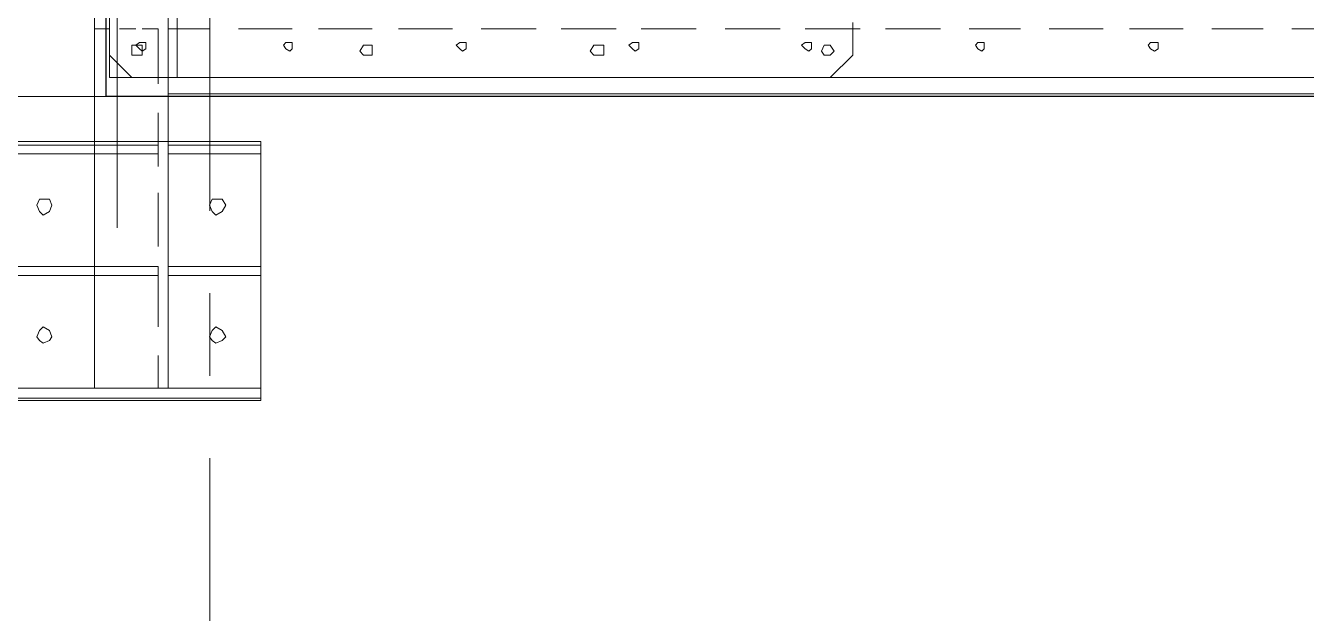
# Model space of a CAD drawing. Header units: millimetres. Extents: x 3220 to 226993, y 817 to 176024.
# Drawn here: x 28587 to 30068, y 120478 to 121157 of the extents above; entities that cross this region are included whole.
import ezdxf

# ---------------------------------------------------------------- set-up
doc = ezdxf.new("R2010")
doc.units = ezdxf.units.MM
doc.linetypes.add('AXES', pattern=[50.8, 31.75, -6.35, 6.35, -6.35])
doc.layers.add('Axe', color=1, linetype='AXES', lineweight=9)

# ---------------------------------------------------------------- blocks, each defined once
blk = doc.blocks.new("SYST7ME D'AXE")
at = {"layer": 'Axe', "ltscale": 15}
blk.add_line((3000, 18500), (3000, -6500), dxfattribs=at)
blk = doc.blocks.new('Level +8 m')
blk.add_lwpolyline([(2880, -9750), (7080, -9750), (7080, -8250), (2880, -8250)], close=True)
blk.add_blockref("SYST7ME D'AXE", (0, -18000))
blk = doc.blocks.new('ligne broyeur T')
at = {"color": 7, "linetype": 'Continuous', "lineweight": 5, "true_color": 0x000007}
for points in [[(745, -2550.3), (745, 1329.4)], [(669.8, -1251.3), (669.8, -1187.6)], [(669.8, -1343.9), (669.8, -1284.6)], [(669.8, -1439.3), (669.8, -1377.1)], [(669.8, -1531.9), (669.8, -1469.7)], [(669.8, -1624.5), (669.8, -1565.2)], [(669.8, -1721.4), (669.8, -1657.8)], [(700.1, -1759), (662.5, -1759)], [(669.8, -1814), (669.8, -1750.4)], [(726.2, -1785.1), (700.1, -1759)], [(726.2, -2592.3), (726.2, -1785.1)], [(669.8, -1906.6), (669.8, -1842.9)], [(669.8, -2003.5), (669.8, -1939.9)], [(669.8, -2096.1), (669.8, -2032.4)], [(669.8, -2188.7), (669.8, -2125)], [(669.8, -2284.1), (669.8, -2221.9)], [(669.8, -2376.7), (669.8, -2314.5)], [(669.8, -2469.3), (669.8, -2407.1)], [(669.8, -2550.3), (669.8, -2502.6)], [(726.2, -2540.2), (-726.2, -2540.2)], [(-1084.9, -2635.7), (-1084.9, -2550.3), (1084.9, -2550.3)], [(1084.9, -2550.3), (1084.9, -2635.7), (1084.9, -2635.7)], [(669.8, -2580.7), (669.8, -2561.9), (669.8, -2561.9)], [(733.4, -2561.9), (669.8, -2561.9)], [(828.9, -2561.9), (766.7, -2561.9)], [(921.5, -2561.9), (859.3, -2561.9)], [(1014.1, -2561.9), (951.8, -2561.9)], [(1084.9, -2561.9), (1047.3, -2561.9)], [(669.8, -2606.7), (669.8, -2587.9)], [(700.1, -2618.3), (726.2, -2592.3)], [(726.2, -2618.3), (-726.2, -2618.3)], [(232.9, -2618.3), (700.1, -2618.3)], [(669.8, -2635.7), (669.8, -2618.3)], [(1084.9, -2635.7), (-1084.9, -2635.7)]]:
    blk.add_lwpolyline(points, dxfattribs=at)
at = {"color": 7, "linetype": 'Continuous', "lineweight": 15, "true_color": 0x000007}
for points in [[(726.2, -254.6), (726.2, -2618.3)], [(800, -2550.3), (800, -2635.7), (800, -2635.7)]]:
    blk.add_lwpolyline(points, dxfattribs=at)
at = {"color": 11, "linetype": 'Continuous', "lineweight": 9, "true_color": 0x00000b}
for points in [[(747.9, -1417.6), (747.9, -1291.8)], [(747.9, -1607.2), (747.9, -1481.3)], [(747.9, -1792.3), (747.9, -1669.4)], [(747.9, -1980.4), (747.9, -1854.5)], [(747.9, -2169.9), (747.9, -2044)], [(747.9, -2355), (747.9, -2232.1)], [(747.9, -2543.1), (747.9, -2417.2)], [(-600.3, -2609.6), (899.8, -2609.6)], [(747.9, -2732.6), (747.9, -2606.7)]]:
    blk.add_lwpolyline(points, dxfattribs=at)
at = {"color": 7, "linetype": 'Continuous', "lineweight": 15, "true_color": 0x000007}
for points in [[(688.6, -1417.6), (692.9, -1414.8), (695.8, -1410.4), (692.9, -1406.1), (685.7, -1406.1), (685.7, -1414.8)], [(688.6, -1617.3), (692.9, -1614.4), (695.8, -1610), (692.9, -1607.2), (685.7, -1607.2), (685.7, -1614.4)], [(688.6, -1818.4), (692.9, -1814), (695.8, -1809.7), (692.9, -1806.8), (685.7, -1806.8), (685.7, -1814)], [(688.6, -2018), (692.9, -2013.6), (695.8, -2010.7), (692.9, -2006.4), (685.7, -2006.4), (685.7, -2013.6)], [(688.6, -2217.6), (692.9, -2213.3), (695.8, -2210.4), (692.9, -2206), (685.7, -2206), (685.7, -2213.3)], [(688.6, -2417.2), (692.9, -2414.3), (695.8, -2410), (692.9, -2407.1), (685.7, -2407.1), (685.7, -2414.3)], [(873.7, -2502.6), (881, -2499.7), (885.3, -2495.4), (881, -2488.1), (873.7, -2483.8), (866.5, -2488.1), (866.5, -2499.7)], [(1025.6, -2502.6), (1030, -2499.7), (1032.9, -2495.4), (1030, -2488.1), (1025.6, -2483.8), (1018.4, -2488.1), (1014.1, -2495.4), (1018.4, -2499.7)], [(688.6, -2587.9), (692.9, -2583.6), (695.8, -2580.7), (692.9, -2576.4), (685.7, -2576.4), (685.7, -2583.6)], [(873.7, -2702.2), (881, -2699.3), (885.3, -2695), (881, -2687.7), (873.7, -2684.9), (866.5, -2687.7), (866.5, -2699.3)], [(1025.6, -2702.2), (1030, -2699.3), (1032.9, -2695), (1030, -2687.7), (1025.6, -2684.9), (1018.4, -2687.7), (1014.1, -2695), (1018.4, -2699.3)]]:
    blk.add_lwpolyline(points, close=True, dxfattribs=at)
at = {"color": 7, "linetype": 'Continuous', "lineweight": 5, "true_color": 0x000007}
for points in [[(700.1, -1788), (700.1, -1785.1), (695.8, -1780.7), (688.6, -1785.1), (688.6, -1792.3), (695.8, -1795.2), (700.1, -1792.3)], [(700.1, -2054.1), (700.1, -2046.9), (688.6, -2046.9), (688.6, -2058.5), (695.8, -2062.8), (700.1, -2058.5)], [(700.1, -2321.8), (700.1, -2314.5), (688.6, -2314.5), (688.6, -2324.7), (695.8, -2329), (700.1, -2324.7)], [(700.1, -2583.6), (700.1, -2580.7), (688.6, -2580.7), (688.6, -2592.3), (700.1, -2592.3)]]:
    blk.add_lwpolyline(points, close=True, dxfattribs=at)
at = {"color": 7, "linetype": 'Continuous', "lineweight": 20, "true_color": 0x000007}
blk.add_lwpolyline([(1099.4, -2744.2), (1099.4, -2443.3), (800, -2443.3), (800, -2744.2)], close=True, dxfattribs=at)
at = {"color": 1, "linetype": 'Continuous', "lineweight": 5, "true_color": 0x000001}
for points in [[(814.4, -2550.3), (814.4, -2443.3), (804.3, -2443.3), (804.3, -2550.3)], [(954.7, -2550.3), (954.7, -2443.3), (944.6, -2443.3), (944.6, -2550.3)], [(1096.5, -2744.2), (1096.5, -2443.3), (1084.9, -2443.3), (1084.9, -2744.2)], [(814.4, -2744.2), (814.4, -2561.9), (804.3, -2561.9), (804.3, -2744.2)], [(954.7, -2744.2), (954.7, -2561.9), (944.6, -2561.9), (944.6, -2744.2)]]:
    blk.add_lwpolyline(points, close=True, dxfattribs=at)
blk = doc.blocks.new('ligne broyeur T 2')
at = {"color": 34}
blk.add_blockref('ligne broyeur T', (11.6, 610.5), dxfattribs=at)

msp = doc.modelspace()

# ---------------------------------------------------------------- block references
at = {"color": 2}
msp.add_blockref('Level +8 m', (25800, 130825.5), dxfattribs=at)
at = {"rotation": 270}
msp.add_blockref('ligne broyeur T 2', (30691.9, 121834.9), dxfattribs=at)

doc.saveas('drawing.dxf')
